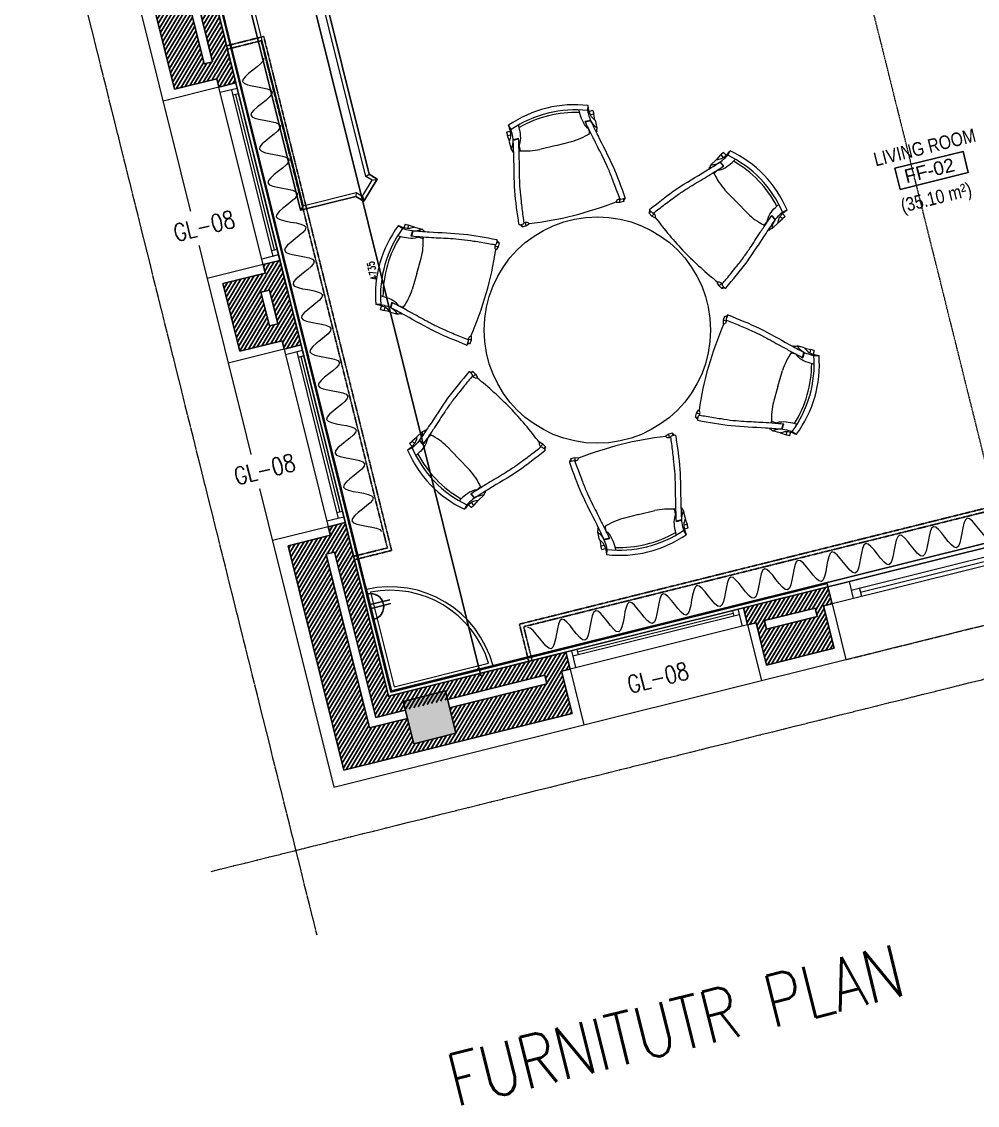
# Model space of a CAD drawing. Header units: inches. Extents: x 122939 to 389145, y 29603 to 574065.
# Drawn here: x 378663 to 384149, y 500279 to 506499 of the extents above; entities that cross this region are included whole.
import ezdxf
from ezdxf.enums import TextEntityAlignment as Align

# ---------------------------------------------------------------- set-up
doc = ezdxf.new("R2010")
doc.units = ezdxf.units.IN
doc.header["$MEASUREMENT"] = 0
doc.set_wipeout_variables(frame=1)
for name, pattern in [('CENTERX2', [4, 2.5, -0.5, 0.5, -0.5]), ('HIDDEN', [0.375, 0.25, -0.125]), ('PHANTOM-Z', [69.2, 60, -1.4, 2.5, -1.4, 2.5, -1.4])]:
    doc.linetypes.add(name, pattern=pattern)
for name, color, linetype, lineweight in [('a-cut', 30, 'PHANTOM-Z', 18), ('A-Dim-ID', 9, 'Continuous', 20), ('A-DOOR', 134, 'Continuous', 18), ('A-GLAZ', 134, 'Continuous', 18), ('A-GLAZ-IDEN', 3, 'Continuous', 18), ('A-WALL-TILE', 8, 'Continuous', 9), ('CQ Furniture', 190, 'Continuous', 0), ('GRC', 41, 'Continuous', 0), ('ID-NOTES', 3, 'Continuous', 0), ('XREF-V2-FF_COLS$0$A-COLS-PATT', 253, 'Continuous', 20)]:
    doc.layers.add(name, color=color, linetype=linetype, lineweight=lineweight)
for name, color, linetype in [('A-DIM', 9, 'Continuous'), ('A-Plaster', 2, 'Continuous'), ('A-TXT3', 2, 'Continuous'), ('A-WALL', 7, 'Continuous'), ('column', 3, 'Continuous'), ('CQ Wall hatch_CHB', 8, 'Continuous'), ('DETAIL', 1, 'Continuous'), ('ELECTRICAL', 10, 'Continuous'), ('FURN HATCH', 181, 'Continuous'), ('FURNITURE', 252, 'Continuous'), ('Layer7', 8, 'Continuous')]:
    doc.layers.add(name, color=color, linetype=linetype)
doc.styles.add('ARIAL-REG', font='arial.ttf', dxfattribs={"height": 50})
doc.styles.add('ID-ROMANS', font='romans.shx', dxfattribs={"width": 0.8})
doc.styles.add('ST9', font='romans.shx', dxfattribs={"width": 0.8})
doc.styles.add('TXT2', font='romans.shx', dxfattribs={"width": 0.9})
doc.dimstyles.new('DIM-20', dxfattribs={"dimscale": 1000, "dimtxt": 0.044, "dimasz": 0.035, "dimexe": 0.022, "dimexo": 0.022, "dimgap": 0.022, "dimtad": 1, "dimdec": 0, "dimzin": 0, "dimdsep": 46, "dimtxsty": 'ST9', "dimblk1": 'ARCHTICK', "dimblk2": 'ARCHTICK', "dimsah": 1, "dimcen": 0.088, "dimdle": 0.04, "dimclrd": 256, "dimclre": 256, "dimclrt": 3, "dimadec": 0, "dimazin": 0, "dimtfac": 1, "dimtdec": 0, "dimtix": 1, "dimtofl": 0, "dimtmove": 1, "dimatfit": 3, "dimldrblk": 'CLOSED', "dimfxl": 1, "dimtolj": 1, "dimtzin": 0, "dimarcsym": 0})
pattern_1 = [(225, (-40481.279, -100842.32), (13.258252, -13.258252), [])]

# ---------------------------------------------------------------- blocks, each defined once
blk = doc.blocks.new('_ARCHTICK')
at = {"color": 0, "linetype": 'ByBlock', "const_width": 0.15}
blk.add_lwpolyline([(-0.5, -0.5), (0.5, 0.5)], dxfattribs=at)
blk = doc.blocks.new('*D146')
at = {"layer": 'A-Dim-ID', "lineweight": -2, "transparency": 16777216}
blk.add_line((381299.3, 502743.4), (380136.7, 507416.3), dxfattribs=at)
at = {"layer": 'Defpoints', "color": 0, "transparency": 16777216}
for p in [(380146.4, 507377.4, 0), (380146.4, 507377.4), (381289.6, 502782.2, 0)]:
    blk.add_point(p, dxfattribs=at)
at = {"layer": 'A-Dim-ID', "lineweight": -2, "transparency": 16777216, "xscale": 20, "yscale": 20, "zscale": 20}
for p, rotation in [((380146.4, 507377.4), 103.9714232829857), ((381289.6, 502782.2), 283.9714232829857)]:
    blk.add_blockref('_ARCHTICK', p, dxfattribs=dict(at, rotation=rotation))
at = {"layer": 'A-Dim-ID', "color": 3, "transparency": 16777216, "insert": (380677.2, 505069.7), "char_height": 40, "attachment_point": 5, "rotation": 103.97142, "style": 'ST9'}
blk.add_mtext('\\A1;4735', dxfattribs=at)
blk = doc.blocks.new('_CLOSED')
at = {"color": 0, "linetype": 'ByBlock'}
for p, q in [((-1, 0.17), (0, 0)), ((-1, 0.17), (-1, -0.17)), ((0, 0), (-1, -0.17)), ((0, 0), (-1, 0))]:
    blk.add_line(p, q, dxfattribs=at)
blk = doc.blocks.new('A$C164E52BD')
at = {"lineweight": 0}
for p, q in [((3.44, 22.23), (3.1, 23.32)), ((21.31, 22.23), (21.65, 23.32)), ((2.33, 21.97), (3.2, 21.97)), ((2.33, 21.97), (2.33, 21.13)), ((2.43, 19.76), (2.33, 21.13)), ((2.39, 19.69), (2.39, 17.94)), ((2.39, 19.69), (2.39, 17.94)), ((3.34, 19.81), (4.58, 19.81)), ((3.36, 19.93), (4.61, 19.93)), ((21.39, 19.93), (20.15, 19.93)), ((21.42, 19.81), (20.17, 19.81)), ((22.43, 21.97), (21.55, 21.97)), ((22.32, 19.76), (22.43, 21.13)), ((22.36, 19.69), (22.36, 17.94)), ((22.36, 19.69), (22.36, 17.94)), ((22.43, 21.97), (22.43, 21.13)), ((4.3, 17.11), (4.3, 17.39)), ((20.46, 17.11), (20.46, 17.39)), ((2.64, 17.11), (2.78, 17.11)), ((4.02, 17.11), (4.3, 17.11)), ((12.43, 16.31), (8.68, 16.31)), ((12.43, 16.31), (16.07, 16.31)), ((20.74, 17.11), (20.46, 17.11)), ((22.11, 17.11), (21.97, 17.11)), ((0.12, 0.91), (1.02, 0.91)), ((0.42, 0.56), (0.42, 0.91)), ((0.54, 0.34), (0.42, 0.56)), ((0.54, 0.34), (1.44, 0.34)), ((1.44, 0.34), (2.26, 0.56)), ((23.32, 0.34), (22.5, 0.56)), ((24.22, 0.34), (23.32, 0.34)), ((24.63, 0.91), (23.73, 0.91)), ((24.22, 0.34), (24.33, 0.56)), ((24.33, 0.56), (24.33, 0.91))]:
    blk.add_line(p, q, dxfattribs=at)
at = {"lineweight": 0, "ltscale": 0.075}
for p, q in [((2.33, 21.13), (3.12, 21.13)), ((22.43, 21.13), (21.64, 21.13)), ((4.3, 18.45), (4.3, 17.11)), ((20.46, 18.45), (20.46, 17.11)), ((0.54, 0.91), (0.54, 0.34)), ((1.44, 1.1), (1.44, 0.34)), ((23.32, 1.1), (23.32, 0.34)), ((24.22, 0.91), (24.22, 0.34))]:
    blk.add_line(p, q, dxfattribs=at)
at = {"lineweight": 0}
for centre, major_axis, ratio, start_param, end_param in [((12.44, -0.69), (26.37, 0.96), 0.973573, 1.53569, 1.897025), ((12.32, -0.68), (26.07, 1.45), 0.983635, 1.150662, 1.511997), ((12.38, -1.16), (25.64, 0.94), 0.973349, 1.53298, 1.890867), ((12.4, -1.48), (25.41, 0.9), 0.971653, 1.535042, 1.818015), ((12.38, -1.15), (25.33, 1.45), 0.983838, 1.154809, 1.512696), ((12.36, -1.47), (25.01, 1.63), 0.985417, 1.220869, 1.503842), ((1.07, 17.11), (-1.57, 0), 0.978881, 3.141593, 3.70732), ((23.69, 17.11), (1.57, 0), 0.978881, 2.575865, 3.141593), ((9.4, 32.01), (-16.05, 0), 0.978881, 1.247277, 1.526083), ((15.35, 32.01), (-16.05, 0.01), 0.978982, 1.616426, 1.895232), ((0.12, 1.03), (0.121, 0), 0.978881, 2.956408, 4.712389), ((0.05, 0.56), (0.374, 0), 0.978881, 0, 1.265493), ((1.02, 1.03), (0.121, 0), 0.978881, 4.712389, 6.087549), ((1.52, 0.34), (0.771, 0), 0.978881, 0.284981, 2.083777), ((12.38, 73.03), (-75, 0.98), 0.973676, 1.44751, 1.584226), ((12.38, 73.03), (-74.22, 1.47), 0.983688, 1.590912, 1.727628), ((23.24, 0.34), (-0.771, 0), 0.978881, 4.199409, 5.998204), ((23.73, 1.03), (-0.121, 0), 0.978881, 0.195636, 1.570796), ((24.71, 0.56), (0.374, 0), 0.978881, 1.8761, 3.141593), ((24.63, 1.03), (0.121, 0), 0.978881, 4.712389, 6.46837)]:
    blk.add_ellipse(centre, major_axis=major_axis, ratio=ratio, start_param=start_param, end_param=end_param, dxfattribs=at)
for points, knots in [([(2.39, 19.7), (2.61, 20.02), (3.35, 21.08), (3.2, 22.4), (3.1, 23.32)], [0, 0, 0, 0, 1.192305, 3.975893, 3.975893, 3.975893, 3.975893]), ([(2.39, 17.94), (2.63, 18.26), (3.54, 19.49), (3.48, 21.07), (3.44, 22.23)], [0, 0, 0, 0, 1.224635, 4.729517, 4.729517, 4.729517, 4.729517]), ([(4.22, 18.09), (4.41, 18.36), (5.33, 19.75), (5.33, 21.46), (5.33, 22.83)], [0.191795, 0.191795, 0.191795, 0.191795, 1.218865, 5.376408, 5.376408, 5.376408, 5.376408]), ([(20.53, 18.09), (20.34, 18.36), (19.43, 19.75), (19.42, 21.46), (19.42, 22.83)], [0.191795, 0.191795, 0.191795, 0.191795, 1.218865, 5.376408, 5.376408, 5.376408, 5.376408]), ([(22.36, 17.94), (22.12, 18.26), (21.22, 19.49), (21.27, 21.07), (21.31, 22.23)], [0, 0, 0, 0, 1.224635, 4.729517, 4.729517, 4.729517, 4.729517]), ([(22.36, 19.7), (22.14, 20.02), (21.41, 21.08), (21.55, 22.4), (21.65, 23.32)], [0, 0, 0, 0, 1.192305, 3.975893, 3.975893, 3.975893, 3.975893]), ([(0, 1.05), (0.25, 3.59), (0.75, 8.69), (2.34, 14.91), (3.11, 18.68), (3.36, 19.93)], [0, 0, 0, 0, 8.043377, 16.164888, 20.190925, 20.190925, 20.190925, 20.190925]), ([(1.22, 1.04), (1.28, 1.57), (1.33, 2.1), (1.51, 3.75), (1.64, 4.87), (1.91, 6.81), (2.04, 7.93), (2.34, 9.56), (2.51, 10.38), (2.99, 12.58), (3.32, 13.96), (3.83, 16.21), (4.01, 17.08), (4.29, 18.43), (4.39, 18.91), (4.61, 19.93)], [0.122714, 0.122714, 0.122714, 0.122714, 1.797596, 1.797596, 5.392788, 5.392788, 8.077278, 8.077278, 10.761769, 10.761769, 15.233587, 15.233587, 18.002698, 18.002698, 19.550127, 19.550127, 19.550127, 19.550127]), ([(23.53, 1.04), (23.48, 1.57), (23.42, 2.1), (23.24, 3.75), (23.11, 4.87), (22.84, 6.81), (22.71, 7.93), (22.41, 9.56), (22.24, 10.38), (21.76, 12.58), (21.43, 13.96), (20.92, 16.21), (20.74, 17.08), (20.46, 18.43), (20.36, 18.91), (20.15, 19.93)], [0.122714, 0.122714, 0.122714, 0.122714, 1.797596, 1.797596, 5.392788, 5.392788, 8.077278, 8.077278, 10.761769, 10.761769, 15.233587, 15.233587, 18.002698, 18.002698, 19.550127, 19.550127, 19.550127, 19.550127]), ([(24.75, 1.05), (24.5, 3.59), (24, 8.69), (22.41, 14.91), (21.65, 18.68), (21.39, 19.93)], [0, 0, 0, 0, 8.043377, 16.164888, 20.190925, 20.190925, 20.190925, 20.190925])]:
    blk.add_open_spline(points, degree=3, knots=knots, dxfattribs=at)
blk = doc.blocks.new('8632')
at = {"layer": 'FURN HATCH', "lineweight": 0}
for p, q in [((-29.07, 16.2), (-29.88, 17)), ((29.07, 16.2), (29.87, 17)), ((-30.24, 2.63), (-31.38, 2.63)), ((-29.07, 3.8), (-29.88, 4.13)), ((29.07, 3.8), (29.87, 4.13)), ((30.24, 2.63), (31.37, 2.63)), ((-26.08, 0.8), (-25.75, 0)), ((26.08, 0.8), (25.75, 0)), ((-27.25, -0.37), (-27.25, -1.5)), ((27.25, -0.37), (27.25, -1.5))]:
    blk.add_line(p, q, dxfattribs=at)
blk.add_lwpolyline([(-26.08, 0.8), (-27.25, -0.37), (-30.24, 2.63), (-29.07, 3.8), (-29.07, 16.2), (29.07, 16.2), (29.07, 3.8), (30.24, 2.63), (27.25, -0.37), (26.08, 0.8)], close=True, dxfattribs=at)
at = {"layer": 'FURNITURE'}
blk.add_lwpolyline([(-25.75, 0), (-27.25, -1.5), (-31.38, 2.63), (-29.88, 4.13), (-29.88, 17), (29.87, 17), (29.87, 4.13), (31.37, 2.63), (27.25, -1.5), (25.75, 0), (-25.75, 0)], dxfattribs=at)
blk = doc.blocks.new('furn0001')
at = {"layer": 'CQ Furniture', "lineweight": 0, "elevation": 0}
for points in [[(0, -4735.3), (600, -4735.3, 0.404878), (0, -4135.3)], [(20, -4715.3), (579.3, -4715.3, 0.384954), (20, -4156)]]:
    blk.add_lwpolyline(points, format="xyb", close=True, dxfattribs=at)
at = {"layer": 'CQ Furniture', "lineweight": 0}
blk.add_circle((1646.5, -3009.9, 0), 650, dxfattribs=at)
for name, p, xscale, yscale, zscale, rotation in [('8632', (590.5, -1171.7, 0), -25.4, 25.40000000000001, 25.4, 90.0004232829897), ('A$C164E52BD', (1356.4, -2338.9, 0), 25.4, 25.4, 25.4, 0.0004232829856897787), ('A$C164E52BD', (920.4, -2925.7, 0), 25.39999999999999, 25.39999999999999, 25.39999999999999, 60.0004232829857), ('A$C164E52BD', (2082.5, -2423.1, 0), 25.4, 25.4, 25.4, 300.0004232829854), ('A$C164E52BD', (1210.5, -3596.6, 0), 25.4, 25.4, 25.4, 120.0004232829856), ('A$C164E52BD', (2372.6, -3094.1, 0), 25.40000000000001, 25.40000000000001, 25.40000000000001, 240.0004232829857), ('A$C164E52BD', (1936.6, -3680.8, 0), 25.40000000000001, 25.40000000000001, 25.40000000000001, 180.0004232829854)]:
    blk.add_blockref(name, p, dxfattribs=dict(at, xscale=xscale, yscale=yscale, zscale=zscale, rotation=rotation))
blk = doc.blocks.new('TAG-WIN')
at = {"color": 1}
blk.add_wipeout([(-3.34, 0), (3.34, 0), (4.5, 2.01), (3.34, 4), (-3.34, 4), (-4.5, 2)], dxfattribs=at)
at = {"color": 2, "style": 'TXT2', "width": 0.8}
blk.add_attdef('AW01', text='', height=2, dxfattribs=at).set_placement((0, 2), align=Align.MIDDLE)
blk = doc.blocks.new('floor plan')
at = {"layer": 'CQ Wall hatch_CHB'}
h = blk.add_hatch(dxfattribs=at)
h.set_pattern_fill('ANSI31,_O', color=8, scale=150, angle=166.02858)
h.set_pattern_definition(pattern_1)
h.paths.add_polyline_path([(-3831.4, -4185.5), (-4031.4, -4185.5), (-4031.4, -5513.2), (-2681.6, -5513.2), (-2681.6, -5263.2), (-2781.6, -5263.2), (-2781.4, -5313.2), (-3356.7, -5313.2), (-3356.7, -5462.9), (-3781.4, -5462.9), (-3606.7, -5462.9), (-3606.7, -5313.2), (-3831.4, -5313.2), (-3831.4, -4285.5), (-3781.6, -4285.5), (-3781.6, -4185.5)])
h.paths.add_polyline_path([(-4031.4, -1485.5), (-3781.6, -1485.5), (-3781.7, -1385.5), (-3831.7, -1385.5), (-3831.4, -527.9), (-4031.4, -528.2)])
h.paths.add_polyline_path([(-3831.4, -2635.5), (-4031.4, -2635.5), (-4031.4, -3035.5), (-3781.6, -3035.5), (-3781.6, -2935.5), (-3831.4, -2935.5), (-3831.4, -2735.5), (-3781.7, -2735.5), (-3781.6, -2635.5)])
h = blk.add_hatch(dxfattribs=at)
h.set_pattern_fill('ANSI31,_O', color=8, scale=150, angle=166.02858)
h.set_pattern_definition(pattern_1)
h.paths.add_polyline_path([(-3681.4, -4135.5), (-3781.4, -4135.5), (-3781.4, -5263.2), (-3181.4, -5263.2), (-3181.4, -5263.2), (-2631.7, -5263.2), (-2631.7, -5163.2), (-3681.4, -5163.2)])
h.paths.add_polyline_path([(-3681.4, -2585.5), (-3781.4, -2585.5), (-3781.4, -3085.5), (-3681.4, -3085.5)])
h.paths.add_polyline_path([(-3781.4, -1535.5), (-3681.4, -1535.5), (-3681.4, -527.9), (-3781.4, -527.9)])
h = blk.add_hatch(dxfattribs=at)
h.set_pattern_fill('ANSI31,_O', color=8, scale=150, angle=166.02858)
h.set_pattern_definition(pattern_1)
h.paths.add_polyline_path([(-1131.7, -5513.2), (-1131.7, -5263.2), (-1081.7, -5263.2), (-1081.7, -5163.2), (-1131.7, -5163.2), (-1581.7, -5163.2), (-1581.7, -5263.2), (-1181.4, -5263.2), (-1181.4, -5313.2), (-1481.7, -5313.2), (-1481.7, -5263.2), (-1531.7, -5263.2), (-1531.7, -5313.2), (-1531.7, -5513.2)])
at = {"layer": 'XREF-V2-FF_COLS$0$A-COLS-PATT'}
blk.add_hatch(color=256, dxfattribs=at).paths.add_polyline_path([(-3606.4, -5462.9), (-3356.4, -5462.9), (-3356.4, -5212.9), (-3606.4, -5212.9)])
at = {"layer": 'A-DOOR'}
for p, q in [((-906.7, -5263.2, 0), (-906.7, -5213.2, 0)), ((-906.7, -5238.2, 0), (-56.7, -5238.2, 0))]:
    blk.add_line(p, q, dxfattribs=at)
at = {"layer": 'A-DOOR', "color": 9, "linetype": 'HIDDEN'}
blk.add_line((-1081.7, -5593.2), (1018.3, -5593.2, 0), dxfattribs=at)
at = {"layer": 'A-DOOR'}
blk.add_lwpolyline([(-1081.7, -5263.2), (-1081.7, -5163.2), (1018.3, -5163.2), (1018.3, -5263.2)], close=True, dxfattribs=at)
for points in [[(-1081.7, -5163.2), (-956.7, -5163.2), (-956.7, -5263.2)], [(-956.7, -5213.2), (-6.7, -5213.2), (-6.7, -5263.2)]]:
    blk.add_lwpolyline(points, dxfattribs=at)
at = {"layer": 'A-GLAZ'}
for p, q in [((-3781.7, -2585.5), (-3781.6, -1535.5)), ((-3681.7, -2585.5), (-3681.6, -1535.5)), ((-3681.6, -1568), (-3781.6, -1568)), ((-3714.2, -2553), (-3714.1, -1568)), ((-3681.6, -1600.5), (-3714.1, -1600.5)), ((-3697.9, -2520.5), (-3697.9, -1600.5)), ((-3681.7, -2520.5), (-3714.2, -2520.5)), ((-3681.7, -2553), (-3781.7, -2553)), ((-3781.7, -3085.5), (-3781.6, -4135.5)), ((-3681.7, -3085.5), (-3681.6, -4135.5)), ((-3681.7, -3118), (-3781.7, -3118)), ((-3714.2, -3118), (-3714.1, -4103)), ((-3681.7, -3150.5), (-3714.2, -3150.5)), ((-3697.9, -3150.5), (-3697.9, -4070.5)), ((-3681.6, -4103), (-3781.6, -4103)), ((-3681.6, -4070.5), (-3714.1, -4070.5)), ((-1581.7, -5163.2, 0), (-2631.7, -5163.2, 0)), ((-2599.2, -5163.2, 0), (-2599.2, -5263.2, 0)), ((-1614.2, -5195.7, 0), (-2599.2, -5195.7, 0)), ((-2566.7, -5163.2, 0), (-2566.7, -5195.7, 0)), ((-1646.7, -5179.4, 0), (-2566.7, -5179.4, 0)), ((-1646.7, -5163.2, 0), (-1646.7, -5195.7, 0)), ((-1614.2, -5163.2, 0), (-1614.2, -5263.2, 0)), ((-1581.7, -5263.2, 0), (-2631.7, -5263.2, 0))]:
    blk.add_line(p, q, dxfattribs=at)
at = {"layer": 'A-Plaster'}
blk.add_line((-1081.7, -5163.2), (-1081.7, -5143.2, 0), dxfattribs=at)
at = {"layer": 'A-Plaster', "elevation": 0}
blk.add_lwpolyline([(-1081.7, -5143.2), (-3661.7, -5143.2), (-3660.8, -568.5)], dxfattribs=at)
at = {"layer": 'A-WALL'}
for p, q in [((-3681.7, -1535.5, 0), (-3681.7, -377.9)), ((-4031.7, -1485.5), (-4031.7, -527.9)), ((-3831.7, -1385.5), (-3831.7, -527.9)), ((-3781.7, -1385.5, 0), (-3781.7, -527.9, 0)), ((-3781.6, -1385.5), (-3831.6, -1385.5)), ((-3781.6, -1485.5), (-4031.7, -1485.5)), ((-3781.6, -1535.5), (-3781.6, -1485.5, 0)), ((-3681.6, -1535.5), (-3781.6, -1535.5)), ((-3681.6, -2585.5), (-3781.6, -2585.5)), ((-3781.6, -2635.5), (-3781.6, -2585.5)), ((-3681.6, -3085.5), (-3681.6, -2585.5)), ((-4031.7, -3035.5), (-4031.7, -2635.5)), ((-3781.6, -2635.5), (-4031.7, -2635.5)), ((-3831.7, -2935.5), (-3831.7, -2735.5)), ((-3781.6, -2735.5), (-3831.6, -2735.5)), ((-3781.7, -2935.5, 0), (-3781.7, -2735.5, 0)), ((-3781.6, -2935.5), (-3831.6, -2935.5)), ((-3781.6, -3035.5), (-4031.7, -3035.5)), ((-3781.6, -3035.5), (-3781.6, -3085.5)), ((-3681.6, -3085.5), (-3781.6, -3085.5)), ((-3781.6, -4135.5), (-3781.6, -4185.5, 0)), ((-3681.6, -4135.5), (-3781.6, -4135.5)), ((-3681.7, -5163.2), (-3681.6, -4135.5)), ((-4031.7, -5513.2), (-4031.7, -4185.5)), ((-3781.6, -4185.5), (-4031.7, -4185.5)), ((-3831.7, -5313.2), (-3831.7, -4285.5)), ((-3781.6, -4285.5), (-3831.6, -4285.5)), ((-3781.7, -5263.2), (-3781.7, -4285.5, 0)), ((-2631.7, -5163.2, 0), (-3681.7, -5163.2)), ((-2631.7, -5163.2, 0), (-2631.7, -5263.2, 0)), ((-1581.7, -5163.2, 0), (-1581.7, -5263.2, 0)), ((-1081.7, -5163.2), (-1581.7, -5163.2, 0)), ((-1081.7, -5163.2), (-1081.7, -5263.2)), ((-3606.7, -5263.2), (-3781.7, -5263.2, 0)), ((-3781.7, -5263.2, 0), (-3781.7, -5263.2)), ((-2781.6, -5263.2, 0), (-3356.7, -5263.2, 0)), ((-2781.6, -5263.2, 0), (-2781.6, -5313.2, 0)), ((-2631.7, -5263.2, 0), (-2681.6, -5263.2)), ((-2681.6, -5263.2, 0), (-2681.6, -5513.2, 0)), ((-1531.7, -5263.2, 0), (-1581.7, -5263.2, 0)), ((-1531.7, -5263.2, 0), (-1531.7, -5513.2, 0)), ((-1481.7, -5263.2, 0), (-1481.7, -5313.2, 0)), ((-1181.7, -5263.2), (-1481.7, -5263.2, 0)), ((-1181.7, -5263.2), (-1181.7, -5313.2)), ((-1081.7, -5263.2), (-1131.7, -5263.2, 0)), ((-1131.7, -5263.2), (-1131.7, -5513.2)), ((-3606.7, -5313.2), (-3831.7, -5313.2)), ((-2781.6, -5313.2, 0), (-3356.7, -5313.2, 0)), ((-1181.7, -5313.2), (-1481.7, -5313.2, 0)), ((-2681.6, -5513.2, 0), (-4031.7, -5513.2)), ((-1131.7, -5513.2, 0), (-1531.7, -5513.2, 0))]:
    blk.add_line(p, q, dxfattribs=at)
at = {"layer": 'A-WALL-TILE'}
for p, q in [((-4111.7, -607.9), (-4111.7, -5593.2)), ((-3781.6, -1535.5), (-4111.6, -1535.5)), ((-3781.6, -2585.5), (-4111.6, -2585.5)), ((-3781.6, -3085.5), (-4111.6, -3085.5)), ((-3781.6, -4135.5), (-4111.6, -4135.5)), ((-2631.7, -5263.2, 0), (-2631.7, -5593.2, 0)), ((-1581.7, -5263.2, 0), (-1581.7, -5593.2, 0)), ((-1081.7, -5263.2), (-1081.7, -5593.2)), ((-4111.7, -5593.2), (-1081.7, -5593.2))]:
    blk.add_line(p, q, dxfattribs=at)
at = {"layer": 'column'}
blk.add_lwpolyline([(-3606.4, -5462.9), (-3356.4, -5462.9), (-3356.4, -5212.9), (-3606.4, -5212.9)], close=True, dxfattribs=at)
at = {"layer": 'A-GLAZ-IDEN', "xscale": 49.99999999999999, "yscale": 49.99999999999999, "zscale": 49.99999999999999}
for p, values in [((-2154.1, -5533.1, 0), {'AW01': 'GL-08'}), ((-46.9, -5533.1, 0), {'AW01': 'GL-04'})]:
    blk.add_blockref('TAG-WIN', p, dxfattribs=at).add_auto_attribs(values)
for p in [(-4056, -2388.4, 0), (-4056, -3827.5, 0)]:
    blk.add_blockref('TAG-WIN', p, dxfattribs=at).add_auto_attribs({'AW01': 'GL-08'})
blk = doc.blocks.new('2 gong outlet')
at = {"layer": 'ELECTRICAL'}
for p, q in [((-27969.9, 39017.2), (-27969.9, 39133.5)), ((-27946.5, 39017.2), (-27946.5, 39133.5)), ((-27832.8, 39017.2), (-28082.8, 39017.2))]:
    blk.add_line(p, q, dxfattribs=at)
blk.add_arc((-27957.8, 39017.2), 75, 0, 180, dxfattribs=at)
blk = doc.blocks.new('curtain2')
at = {"layer": 'DETAIL', "color": 8, "lineweight": 0, "ltscale": 500}
for points in [[(619.6, 4155.4), (616.5, 4122.4), (321.2, 4056.1), (769.6, 3956.5), (319.6, 3856.5), (769.6, 3756.5), (319.6, 3656.5), (769.6, 3556.5), (319.6, 3456.5), (769.6, 3356.5), (319.6, 3256.5), (769.6, 3156.5), (319.6, 3056.5), (769.6, 2956.5), (320, 2856.6), (618.8, 2790), (619.6, 2756.7)], [(619.6, 2756.7), (616.5, 2723.7), (321.2, 2657.4), (769.6, 2557.8), (319.6, 2457.8), (769.6, 2357.8), (319.6, 2257.8), (769.6, 2157.8), (319.6, 2057.8), (769.6, 1957.8), (319.6, 1857.8), (769.6, 1757.8), (319.6, 1657.8), (769.6, 1557.8), (320, 1457.8), (618.9, 1391.3), (619.6, 1358)], [(2701.1, 619.2, 0), (2668.1, 616.2, 0), (2601.8, 320.8, 0), (2502.2, 769.3, 0), (2402.2, 319.3, 0), (2302.2, 769.3, 0), (2202.2, 319.3, 0), (2102.2, 769.3, 0), (2002.2, 319.3, 0), (1902.2, 769.3, 0), (1802.2, 319.3, 0), (1702.2, 769.3, 0), (1602.2, 319.3, 0), (1502.2, 769.3, 0), (1402.3, 319.7, 0), (1335.7, 618.5, 0), (1302.4, 619.3, 0)], [(4099.8, 619.2, 0), (4066.9, 616.1, 0), (4000.5, 320.8, 0), (3900.9, 769.2, 0), (3800.9, 319.2, 0), (3700.9, 769.2, 0), (3600.9, 319.2, 0), (3500.9, 769.2, 0), (3400.9, 319.2, 0), (3300.9, 769.2, 0), (3200.9, 319.2, 0), (3100.9, 769.2, 0), (3000.9, 319.2, 0), (2900.9, 769.2, 0), (2801, 319.6, 0), (2734.4, 618.5, 0), (2701.1, 619.2, 0)]]:
    blk.add_open_spline(points, degree=3, knots=[1114.489127, 1114.489127, 1114.489127, 1114.489127, 1292.907346, 1473.18491, 1653.462474, 1833.740037, 2014.017601, 2194.295165, 2374.572729, 2554.850292, 2735.127856, 2915.40542, 3095.682984, 3275.960547, 3456.238111, 3636.043091, 3636.043091, 3636.043091, 3636.043091], dxfattribs=at)
at = {"layer": 'Layer7', "linetype": 'HIDDEN', "ltscale": 10}
for p, q in [((650, 4277.6), (430, 4277.6)), ((630, 4257.6), (430, 4257.6)), ((630, 4257.6), (630, 1257.6)), ((650, 4277.6), (650, 1237.6)), ((630, 1257.6), (430, 1257.6)), ((650, 1237.6), (430, 1237.6)), ((1260, 430, 0), (1260, 650, 0)), ((1260, 650, 0), (6900, 650, 0)), ((1280, 430, 0), (1280, 630, 0)), ((1280, 630, 0), (6880, 630, 0))]:
    blk.add_line(p, q, dxfattribs=at)

msp = doc.modelspace()

# ---------------------------------------------------------------- linework, layer by layer
at = {"layer": 'A-DIM'}
for points in [[(386522.789, 508989.639), (386697.238, 509033.042), (387852.59, 504389.315), (380768.551, 502626.819), (379613.2, 507270.545), (379787.875, 507314.004)], [(386528.825, 508965.379), (386679.014, 509002.746), (387822.293, 504407.54), (380786.775, 502657.115), (379643.496, 507252.321), (379793.91, 507289.744)]]:
    msp.add_lwpolyline(points, dxfattribs=at)
at = {"layer": 'A-TXT3', "elevation": 0}
msp.add_lwpolyline([(383676.634, 505657.09), (384067.345, 505754.298), (384097.412, 505633.449), (383706.701, 505536.241)], close=True, dxfattribs=at)
at = {"layer": 'Layer7', "linetype": 'CENTERX2', "lineweight": 0, "ltscale": 3}
msp.add_line((384504.129, 502730.091, 0), (382875.05, 509277.884, 0), dxfattribs=at)

# ---------------------------------------------------------------- block references
at = {"layer": 'CQ Furniture', "rotation": 13.97142328298565}
msp.add_blockref('furn0001', (379643.496, 507252.321), dxfattribs=at)

# ---------------------------------------------------------------- texts
at = {"layer": 'A-TXT3', "style": 'ARIAL-REG'}
msp.add_text('FF-02', height=78.4, rotation=13.9714233, dxfattribs=at).set_placement((383874.091, 505644.824, 0), align=Align.MIDDLE_CENTER)
at = {"layer": 'A-TXT3', "insert": (383847.044, 505777.354, 0), "char_height": 78.4, "width": 1464.93576, "attachment_point": 5, "rotation": 13.9714233, "style": 'ARIAL-REG'}
msp.add_mtext('{\\fArial Narrow|b0|i0|c0|p34;LIVING ROOM}', dxfattribs=at)
at = {"layer": 'ID-NOTES', "insert": (381083.294, 500560.056, 0), "char_height": 300, "width": 6757.12122, "attachment_point": 1, "rotation": 13.9714233, "style": 'ID-ROMANS'}
msp.add_mtext('FURNITUTR PLAN', dxfattribs=at)

# ---------------------------------------------------------------- dimensions: what is measured, and where the dimension line sits
at = {"layer": 'A-Dim-ID'}
dim = msp.add_linear_dim(base=(380146.363, 507377.433, 0), p1=(381289.643, 502782.227), p2=(380146.363, 507377.433), angle=103.9714233, dimstyle='DIM-20', override={"dimtxt": 0.04, "dimasz": 0.02}, dxfattribs=at)
dim.commit()
dim.dimension.update_dxf_attribs({"geometry": '*D146', "text_midpoint": (380677.245, 505069.69, 0)})

# ---------------------------------------------------------------- next in the draw order: block references
at = {"layer": 'GRC', "rotation": 13.9714232829857}
msp.add_blockref('floor plan', (383094.695, 508526.148, 0), dxfattribs=at)

# ---------------------------------------------------------------- next in the draw order: linework, layer by layer
at = {"layer": 'a-cut'}
for p, q in [((378663.357, 508064.715, 0), (380357.116, 501256.957, 0)), ((379751.189, 501621.446, 0), (389144.818, 503958.565, 0))]:
    msp.add_line(p, q, dxfattribs=at)

# ---------------------------------------------------------------- next in the draw order: block references
for name, p, rotation in [('curtain2', (380455.09, 502105.721, 0), 13.97142328298565), ('2 gong outlet', (349553.755, 466590.335, 0), 283.971423282987)]:
    msp.add_blockref(name, p, dxfattribs=dict(rotation=rotation))

# ---------------------------------------------------------------- next in the draw order: texts
at = {"layer": 'A-TXT3', "insert": (383900.011, 505542.225, 0), "char_height": 78.4, "width": 1464.93576, "attachment_point": 5, "rotation": 13.9714233, "style": 'ARIAL-REG'}
msp.add_mtext('{\\fArial Narrow|b0|i0|c0|p34;\\P(35.10 m²)}', dxfattribs=at)

doc.saveas('drawing.dxf')
